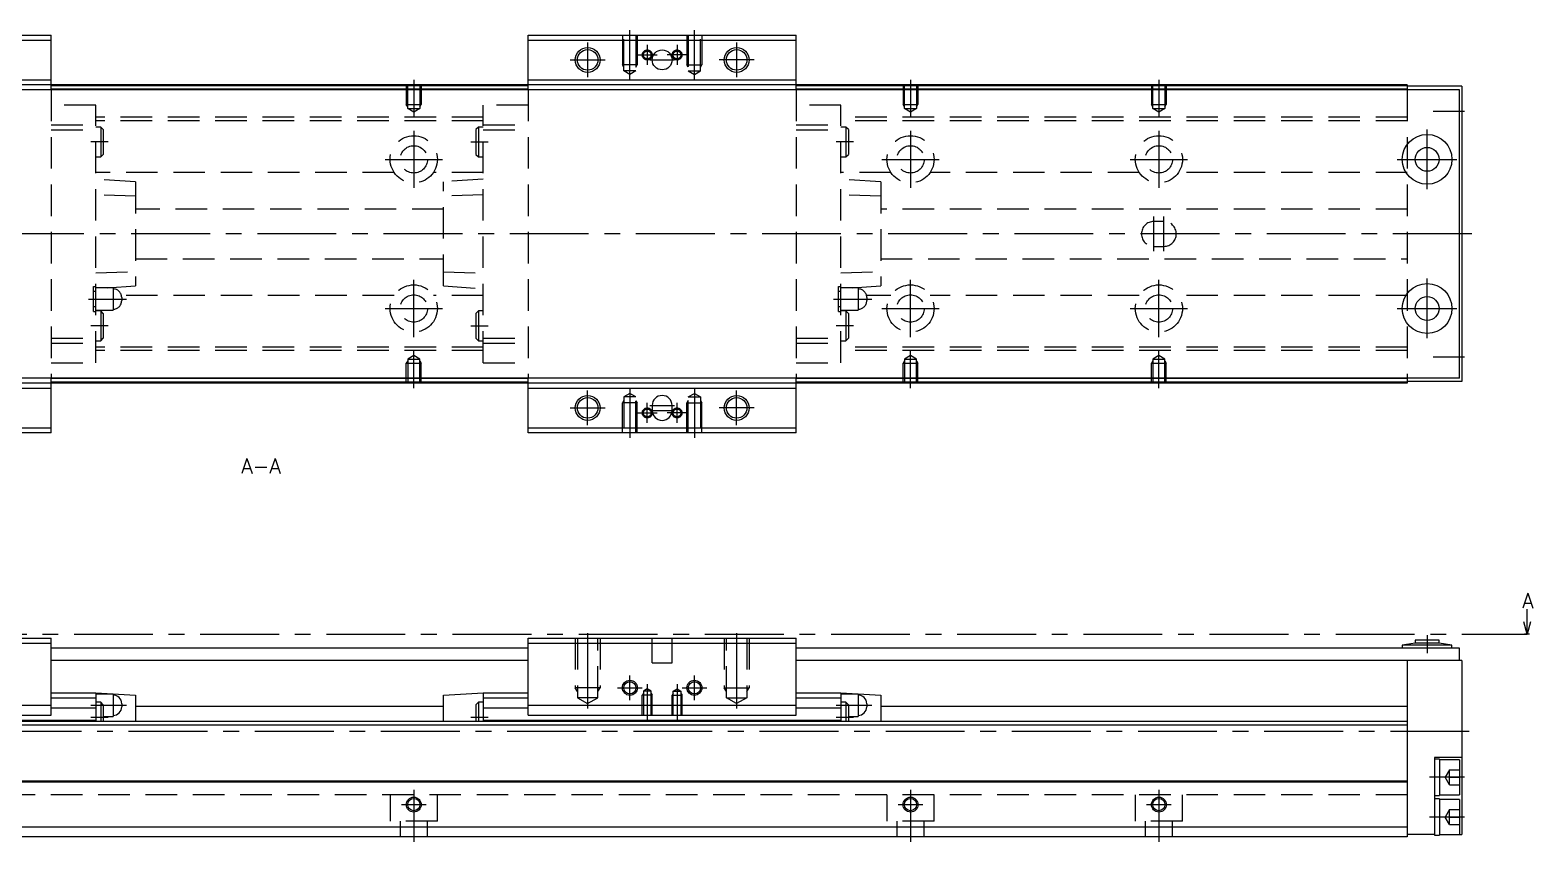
# Model space of a CAD drawing. Extents: x -2 to 770, y -8 to 279.
# Drawn here: x 467.5 to 770.1, y 9 to 172.3 of the extents above; entities that cross this region are included whole.
import ezdxf

# ---------------------------------------------------------------- set-up
doc = ezdxf.new("R2010")
doc.units = 0
doc.header["$LTSCALE"] = 0.5
doc.linetypes.add('CENTER', pattern=[50.8, 31.75, -6.35, 6.35, -6.35])
doc.linetypes.add('DASHED', pattern=[19.05, 12.7, -6.35])
for name, color, linetype in [('MSM_CENTER', 1, 'CENTER'), ('MSM_CONTINUOUS', 7, 'CONTINUOUS'), ('MSM_DASHED', 4, 'DASHED'), ('MSM_NARROW', 5, 'CONTINUOUS'), ('MSM_PART_NUMBER', 7, 'CONTINUOUS')]:
    doc.layers.add(name, color=color, linetype=linetype)
doc.styles.get("Standard").update_dxf_attribs({"font": 'txt.shx', "height": 3, "bigfont": 'bigfont.shx'})

msp = doc.modelspace()

# ---------------------------------------------------------------- linework, layer by layer
at = {"layer": 'MSM_CENTER'}
for p, q in [((579.76, 169.8), (579.76, 162.8)), ((588.26, 162.39), (588.26, 172.3)), ((601.26, 162.39), (601.26, 172.3)), ((609.76, 169.8), (609.76, 162.8)), ((589.76, 167.3), (593.76, 167.3)), ((591.76, 169.3), (591.76, 165.3)), ((599.76, 167.3), (595.76, 167.3)), ((597.76, 169.3), (597.76, 165.3)), ((576.26, 166.3), (583.26, 166.3)), ((592.26, 166.3), (597.26, 166.3)), ((613.26, 166.3), (606.26, 166.3)), ((544.76, 162.3), (544.76, 154.79)), ((644.76, 162.3), (644.76, 154.79)), ((694.76, 162.3), (694.76, 154.79)), ((750.01, 156), (756.26, 156)), ((544.76, 152.05), (544.76, 140.55)), ((644.76, 152.05), (644.76, 140.55)), ((694.76, 152.05), (694.76, 140.55)), ((748.76, 140.3), (748.76, 152.3)), ((483.26, 149.8), (479.76, 149.8)), ((556.26, 149.8), (559.76, 149.8)), ((633.26, 149.8), (629.76, 149.8)), ((539.01, 146.3), (550.51, 146.3)), ((639.01, 146.3), (650.51, 146.3)), ((689.01, 146.3), (700.51, 146.3)), ((742.76, 146.3), (754.76, 146.3)), ((693.76, 127.8), (693.76, 134.8)), ((695.76, 127.8), (695.76, 134.8)), ((757.76, 131.3), (256.26, 131.3)), ((544.76, 110.55), (544.76, 122.05)), ((644.76, 110.55), (644.76, 122.05)), ((694.76, 110.55), (694.76, 122.05)), ((748.76, 110.3), (748.76, 122.3)), ((479.26, 118.2), (486.96, 118.2)), ((629.26, 118.2), (636.96, 118.2)), ((539.01, 116.3), (550.51, 116.3)), ((639.01, 116.3), (650.51, 116.3)), ((689.01, 116.3), (700.51, 116.3)), ((742.76, 116.3), (754.76, 116.3)), ((483.26, 112.8), (479.76, 112.8)), ((556.26, 112.8), (559.76, 112.8)), ((633.26, 112.8), (629.76, 112.8)), ((544.76, 100.3), (544.76, 107.81)), ((644.76, 100.3), (644.76, 107.81)), ((694.76, 100.3), (694.76, 107.81)), ((750.01, 106.6), (756.26, 106.6)), ((588.26, 100.21), (588.26, 90.3)), ((601.26, 100.21), (601.26, 90.3)), ((579.76, 92.8), (579.76, 99.8)), ((591.76, 93.3), (591.76, 97.3)), ((597.76, 93.3), (597.76, 97.3)), ((609.76, 92.8), (609.76, 99.8)), ((576.26, 96.3), (583.26, 96.3)), ((589.76, 95.3), (593.76, 95.3)), ((592.26, 96.8), (597.26, 96.8)), ((592.26, 95.8), (597.26, 95.8)), ((599.76, 95.3), (595.76, 95.3)), ((613.26, 96.3), (606.26, 96.3)), ((247.76, 50.8), (768.88, 50.8)), ((579.76, 51), (579.76, 35.81)), ((609.76, 51), (609.76, 35.81)), ((748.76, 50.6), (748.76, 47)), ((588.26, 37.5), (588.26, 42.5)), ((601.26, 37.5), (601.26, 42.5)), ((585.76, 40), (590.76, 40)), ((591.76, 40.76), (591.76, 33.5)), ((597.76, 40.76), (597.76, 33.5)), ((598.76, 40), (603.76, 40)), ((479.76, 36.5), (486.96, 36.5)), ((629.76, 36.5), (636.96, 36.5)), ((479.76, 34.1), (483.26, 34.1)), ((556.26, 34.1), (559.76, 34.1)), ((629.76, 34.1), (633.26, 34.1)), ((258.76, 31.3), (757.76, 31.3)), ((756.26, 22), (749.26, 22)), ((544.76, 19.5), (544.76, 9)), ((644.76, 19.5), (644.76, 9)), ((694.76, 19.5), (694.76, 9)), ((542.26, 16.5), (547.26, 16.5)), ((642.26, 16.5), (647.26, 16.5)), ((692.26, 16.5), (697.26, 16.5)), ((756.26, 14), (749.26, 14))]:
    msp.add_line(p, q, dxfattribs=at)
at = {"layer": 'MSM_CONTINUOUS'}
for p, q in [((417.76, 171.3), (471.76, 171.3)), ((417.76, 170.3), (471.76, 170.3)), ((471.76, 160.3), (471.76, 171.3)), ((567.76, 171.3), (621.76, 171.3)), ((567.76, 160.3), (567.76, 171.3)), ((567.76, 170.3), (621.76, 170.3)), ((621.76, 160.3), (621.76, 171.3)), ((744.76, 161.3), (294.76, 161.3)), ((417.76, 162.3), (471.76, 162.3)), ((567.76, 161.1), (471.76, 161.1)), ((567.76, 160.4), (471.76, 160.4)), ((567.76, 162.3), (621.76, 162.3)), ((744.76, 161.1), (621.76, 161.1)), ((744.76, 160.4), (621.76, 160.4)), ((744.76, 161.3), (744.76, 160.3)), ((755.76, 161), (744.76, 161)), ((755.76, 161), (755.76, 101.6)), ((755.26, 160.3), (283.26, 160.3)), ((755.26, 102.3), (755.26, 160.3)), ((755.26, 102.3), (283.26, 102.3)), ((744.76, 101.3), (294.76, 101.3)), ((417.76, 100.3), (471.76, 100.3)), ((471.76, 91.3), (471.76, 102.3)), ((567.76, 102.2), (471.76, 102.2)), ((567.76, 101.5), (471.76, 101.5)), ((567.76, 91.3), (567.76, 102.3)), ((567.76, 100.3), (621.76, 100.3)), ((621.76, 91.3), (621.76, 102.3)), ((744.76, 102.2), (621.76, 102.2)), ((744.76, 101.5), (621.76, 101.5)), ((744.76, 102.3), (744.76, 101.3)), ((755.76, 101.6), (744.76, 101.6)), ((592.76, 96.8), (592.76, 95.8)), ((596.76, 95.8), (596.76, 96.8)), ((417.76, 92.3), (471.76, 92.3)), ((471.76, 91.3), (417.76, 91.3)), ((567.76, 92.3), (621.76, 92.3)), ((621.76, 91.3), (567.76, 91.3)), ((768.88, 50.8), (768.88, 55.8)), ((768.88, 50.8), (768.21, 53.3)), ((769.55, 53.3), (768.88, 50.8)), ((417.76, 50), (471.76, 50)), ((417.76, 49), (471.76, 49)), ((471.76, 34.5), (471.76, 50)), ((567.76, 34.5), (567.76, 50)), ((567.76, 50), (621.76, 50)), ((567.76, 49), (621.76, 49)), ((621.76, 34.5), (621.76, 50)), ((746.36, 49), (743.76, 48.6)), ((743.76, 48.6), (743.76, 48)), ((753.76, 48.6), (743.76, 48.6)), ((746.36, 49.6), (746.36, 49)), ((751.16, 49.6), (746.36, 49.6)), ((751.16, 49), (746.36, 49)), ((751.16, 49), (751.16, 49.6)), ((753.76, 48.6), (751.16, 49)), ((753.76, 48), (753.76, 48.6)), ((769.38, 50.8), (768.38, 50.8)), ((567.76, 48), (471.76, 48)), ((567.76, 45.5), (471.76, 45.5)), ((755.26, 48), (621.76, 48)), ((755.76, 45.5), (621.76, 45.5)), ((744.76, 45.5), (744.76, 10)), ((755.26, 45.5), (755.26, 48)), ((755.76, 45.5), (755.76, 10.5)), ((417.76, 36.5), (471.76, 36.5)), ((471.76, 39), (480.76, 39)), ((471.76, 38), (480.76, 38)), ((480.76, 39), (488.76, 38.5)), ((480.76, 39), (480.76, 33.2)), ((484.21, 38.75), (480.76, 38.75)), ((481.76, 37.1), (480.76, 37.1)), ((482.26, 36.6), (481.76, 37.1)), ((481.76, 37.1), (481.76, 33.2)), ((482.26, 36.6), (482.26, 33.2)), ((484.21, 38.75), (484.21, 34.25)), ((485.96, 36.8), (485.96, 36.2)), ((488.76, 38.5), (488.76, 33.2)), ((550.76, 38.5), (558.76, 39)), ((550.76, 33.2), (550.76, 38.5)), ((557.76, 37.1), (557.26, 36.6)), ((557.26, 36.6), (557.26, 33.2)), ((558.76, 37.1), (557.76, 37.1)), ((557.76, 37.1), (557.76, 33.2)), ((558.76, 39), (567.76, 39)), ((558.76, 39), (558.76, 33.2)), ((558.76, 38), (567.76, 38)), ((567.76, 36.5), (621.76, 36.5)), ((621.76, 39), (630.76, 39)), ((621.76, 38), (630.76, 38)), ((630.76, 39), (638.76, 38.5)), ((630.76, 39), (630.76, 33.2)), ((634.21, 38.75), (630.76, 38.75)), ((631.76, 37.1), (630.76, 37.1)), ((632.26, 36.6), (631.76, 37.1)), ((631.76, 37.1), (631.76, 33.2)), ((632.26, 36.6), (632.26, 33.2)), ((634.21, 38.75), (634.21, 34.25)), ((635.96, 36.8), (635.96, 36.2)), ((638.76, 38.5), (638.76, 33.2)), ((408.76, 33.5), (480.76, 33.5)), ((417.76, 34.5), (471.76, 34.5)), ((471.76, 36), (480.76, 36)), ((482.26, 34.25), (484.21, 34.25)), ((488.76, 36.3), (550.76, 36.3)), ((558.76, 36), (567.76, 36)), ((558.76, 33.5), (630.76, 33.5)), ((567.76, 34.5), (621.76, 34.5)), ((621.76, 36), (630.76, 36)), ((632.26, 34.25), (634.21, 34.25)), ((638.76, 36.3), (744.76, 36.3)), ((744.76, 33.2), (294.76, 33.2)), ((744.76, 32.5), (294.76, 32.5)), ((755.76, 26), (750.26, 26)), ((750.26, 26), (750.26, 10.35)), ((751.26, 25.65), (750.26, 25.65)), ((751.26, 25.65), (751.26, 18.35)), ((755.26, 25.5), (751.26, 25.5)), ((755.26, 25.5), (755.26, 18.5)), ((744.76, 21.2), (294.76, 21.2)), ((744.76, 21), (294.76, 21)), ((750.26, 18.35), (751.26, 18.35)), ((751.26, 18.5), (755.26, 18.5)), ((751.26, 17.65), (750.26, 17.65)), ((751.26, 17.65), (751.26, 10.35)), ((755.26, 17.5), (751.26, 17.5)), ((755.26, 17.5), (755.26, 10.5)), ((744.76, 12), (285.26, 12)), ((744.76, 10), (294.76, 10)), ((750.26, 10.5), (744.76, 10.5)), ((750.26, 10.35), (751.26, 10.35)), ((751.26, 10.5), (755.76, 10.5))]:
    msp.add_line(p, q, dxfattribs=at)
for centre, radius in [((579.76, 166.3), 2.07), ((594.76, 166.3), 2), ((609.76, 166.3), 2.07), ((748.76, 146.3), 5), ((748.76, 146.3), 2.4), ((748.76, 116.3), 5), ((748.76, 116.3), 2.4), ((579.76, 96.3), 2.07), ((609.76, 96.3), 2.07), ((588.26, 40), 1.23), ((601.26, 40), 1.23), ((544.76, 16.5), 1.23), ((644.76, 16.5), 1.23), ((694.76, 16.5), 1.23)]:
    msp.add_circle(centre, radius, dxfattribs=at)
for centre, radius, start, end in [((594.76, 96.8), 2, 0, 180), ((594.76, 95.8), 2, 180, 0), ((484.21, 36.8), 1.75, 0, 90), ((634.21, 36.8), 1.75, 0, 90), ((484.21, 36.2), 1.75, 270, 0), ((634.21, 36.2), 1.75, 270, 0)]:
    msp.add_arc(centre, radius, start, end, dxfattribs=at)
at = {"layer": 'MSM_DASHED'}
for p, q in [((586.76, 171.3), (586.76, 165.3)), ((587.03, 164.1), (587.03, 171.3)), ((589.49, 171.3), (589.49, 164.1)), ((589.76, 171.3), (589.76, 165.3)), ((599.76, 171.3), (599.76, 165.3)), ((600.03, 171.3), (600.03, 164.1)), ((602.49, 164.1), (602.49, 171.3)), ((602.76, 171.3), (602.76, 165.3)), ((589.76, 165.3), (586.76, 165.3)), ((587.03, 164.83), (586.76, 165.3)), ((589.49, 164.1), (587.03, 164.1)), ((588.26, 163.39), (587.03, 164.1)), ((589.49, 164.1), (588.26, 163.39)), ((589.49, 164.83), (589.76, 165.3)), ((599.76, 165.3), (602.76, 165.3)), ((600.03, 164.83), (599.76, 165.3)), ((600.03, 164.1), (602.49, 164.1)), ((600.03, 164.1), (601.26, 163.39)), ((601.26, 163.39), (602.49, 164.1)), ((602.49, 164.83), (602.76, 165.3)), ((543.26, 161.3), (543.26, 157.3)), ((543.53, 156.5), (543.53, 161.3)), ((545.99, 161.3), (545.99, 156.5)), ((546.26, 161.3), (546.26, 157.3)), ((643.26, 161.3), (643.26, 157.3)), ((643.53, 156.5), (643.53, 161.3)), ((645.99, 161.3), (645.99, 156.5)), ((646.26, 161.3), (646.26, 157.3)), ((693.26, 161.3), (693.26, 157.3)), ((693.53, 156.5), (693.53, 161.3)), ((695.99, 161.3), (695.99, 156.5)), ((696.26, 161.3), (696.26, 157.3)), ((471.76, 160.3), (471.76, 102.3)), ((567.76, 160.3), (567.76, 102.3)), ((621.76, 160.3), (621.76, 102.3)), ((744.76, 160.3), (744.76, 102.3)), ((480.76, 157.2), (471.76, 157.2)), ((480.76, 105.4), (480.76, 157.2)), ((558.76, 154.75), (480.76, 154.75)), ((543.53, 156.83), (543.26, 157.3)), ((543.26, 157.3), (546.26, 157.3)), ((543.53, 156.5), (545.99, 156.5)), ((544.76, 155.79), (543.53, 156.5)), ((545.99, 156.5), (544.76, 155.79)), ((545.99, 156.83), (546.26, 157.3)), ((567.76, 157.2), (558.76, 157.2)), ((558.76, 105.4), (558.76, 157.2)), ((630.76, 157.2), (621.76, 157.2)), ((630.76, 105.4), (630.76, 157.2)), ((744.76, 154.75), (630.76, 154.75)), ((643.53, 156.83), (643.26, 157.3)), ((643.26, 157.3), (646.26, 157.3)), ((643.53, 156.5), (645.99, 156.5)), ((644.76, 155.79), (643.53, 156.5)), ((645.99, 156.5), (644.76, 155.79)), ((645.99, 156.83), (646.26, 157.3)), ((693.53, 156.83), (693.26, 157.3)), ((693.26, 157.3), (696.26, 157.3)), ((693.53, 156.5), (695.99, 156.5)), ((694.76, 155.79), (693.53, 156.5)), ((695.99, 156.5), (694.76, 155.79)), ((695.99, 156.83), (696.26, 157.3)), ((471.76, 153.25), (480.76, 153.25)), ((471.76, 152.25), (480.76, 152.25)), ((558.76, 154.05), (480.76, 154.05)), ((481.76, 152.8), (480.76, 152.8)), ((481.76, 152.8), (481.76, 146.8)), ((482.26, 152.3), (481.76, 152.8)), ((482.26, 152.3), (482.26, 147.3)), ((557.76, 152.8), (557.26, 152.3)), ((557.26, 152.3), (557.26, 147.3)), ((557.76, 152.8), (557.76, 146.8)), ((558.76, 152.8), (557.76, 152.8)), ((558.76, 153.25), (567.76, 153.25)), ((558.76, 152.25), (567.76, 152.25)), ((621.76, 153.25), (630.76, 153.25)), ((621.76, 152.25), (630.76, 152.25)), ((744.76, 154.05), (630.76, 154.05)), ((631.76, 152.8), (630.76, 152.8)), ((631.76, 152.8), (631.76, 146.8)), ((632.26, 152.3), (631.76, 152.8)), ((632.26, 152.3), (632.26, 147.3)), ((480.76, 146.8), (481.76, 146.8)), ((481.76, 146.8), (482.26, 147.3)), ((557.26, 147.3), (557.76, 146.8)), ((557.76, 146.8), (558.76, 146.8)), ((630.76, 146.8), (631.76, 146.8)), ((631.76, 146.8), (632.26, 147.3)), ((540.81, 143.66), (480.76, 143.66)), ((488.76, 141.77), (480.76, 142.3)), ((558.76, 143.66), (548.71, 143.66)), ((558.76, 142.3), (550.76, 141.77)), ((640.81, 143.66), (630.76, 143.66)), ((638.76, 141.77), (630.76, 142.3)), ((690.81, 143.66), (648.71, 143.66)), ((744.76, 143.66), (698.71, 143.66)), ((488.76, 141.77), (488.76, 120.83)), ((550.76, 120.83), (550.76, 141.77)), ((638.76, 141.77), (638.76, 120.83)), ((488.76, 138.9), (480.76, 139.16)), ((550.76, 136.3), (488.76, 136.3)), ((558.76, 139.16), (550.76, 138.9)), ((638.76, 138.9), (630.76, 139.16)), ((744.76, 136.3), (638.76, 136.3)), ((695.76, 133.8), (693.76, 133.8)), ((693.76, 128.8), (695.76, 128.8)), ((488.76, 126.3), (550.76, 126.3)), ((638.76, 126.3), (744.76, 126.3)), ((480.76, 123.44), (488.76, 123.7)), ((550.76, 123.7), (558.76, 123.44)), ((630.76, 123.44), (638.76, 123.7)), ((480.26, 120.7), (480.76, 120.7)), ((480.26, 115.7), (480.26, 120.7)), ((480.76, 119.7), (480.26, 119.7)), ((484.21, 120.45), (480.76, 120.45)), ((483.02, 120.45), (488.76, 120.83)), ((484.21, 120.45), (484.21, 115.95)), ((540.81, 118.94), (485.9, 118.94)), ((485.96, 118.5), (485.96, 117.9)), ((558.76, 118.94), (548.71, 118.94)), ((550.76, 120.83), (558.76, 120.3)), ((630.26, 120.7), (630.76, 120.7)), ((630.26, 115.7), (630.26, 120.7)), ((630.76, 119.7), (630.26, 119.7)), ((634.21, 120.45), (630.76, 120.45)), ((633.02, 120.45), (638.76, 120.83)), ((634.21, 120.45), (634.21, 115.95)), ((640.81, 118.94), (635.9, 118.94)), ((635.96, 118.5), (635.96, 117.9)), ((690.81, 118.94), (648.71, 118.94)), ((744.76, 118.94), (698.71, 118.94)), ((480.26, 116.7), (480.76, 116.7)), ((480.26, 115.7), (480.76, 115.7)), ((480.76, 115.95), (484.21, 115.95)), ((481.76, 115.8), (480.76, 115.8)), ((482.26, 115.3), (481.76, 115.8)), ((481.76, 115.8), (481.76, 109.8)), ((482.26, 115.3), (482.26, 110.3)), ((557.76, 115.8), (557.26, 115.3)), ((557.26, 115.3), (557.26, 110.3)), ((558.76, 115.8), (557.76, 115.8)), ((557.76, 115.8), (557.76, 109.8)), ((630.26, 116.7), (630.76, 116.7)), ((630.26, 115.7), (630.76, 115.7)), ((630.76, 115.95), (634.21, 115.95)), ((631.76, 115.8), (630.76, 115.8)), ((632.26, 115.3), (631.76, 115.8)), ((631.76, 115.8), (631.76, 109.8)), ((632.26, 115.3), (632.26, 110.3)), ((471.76, 110.35), (480.76, 110.35)), ((471.76, 109.35), (480.76, 109.35)), ((480.76, 109.8), (481.76, 109.8)), ((481.76, 109.8), (482.26, 110.3)), ((557.26, 110.3), (557.76, 109.8)), ((557.76, 109.8), (558.76, 109.8)), ((558.76, 110.35), (567.76, 110.35)), ((558.76, 109.35), (567.76, 109.35)), ((621.76, 110.35), (630.76, 110.35)), ((621.76, 109.35), (630.76, 109.35)), ((630.76, 109.8), (631.76, 109.8)), ((631.76, 109.8), (632.26, 110.3)), ((558.76, 108.55), (480.76, 108.55)), ((558.76, 107.85), (480.76, 107.85)), ((544.76, 106.81), (543.53, 106.1)), ((543.53, 106.1), (543.53, 101.3)), ((543.53, 106.1), (545.99, 106.1)), ((545.99, 106.1), (544.76, 106.81)), ((545.99, 101.3), (545.99, 106.1)), ((744.76, 108.55), (630.76, 108.55)), ((744.76, 107.85), (630.76, 107.85)), ((644.76, 106.81), (643.53, 106.1)), ((643.53, 106.1), (643.53, 101.3)), ((643.53, 106.1), (645.99, 106.1)), ((645.99, 106.1), (644.76, 106.81)), ((645.99, 101.3), (645.99, 106.1)), ((694.76, 106.81), (693.53, 106.1)), ((693.53, 106.1), (693.53, 101.3)), ((693.53, 106.1), (695.99, 106.1)), ((695.99, 106.1), (694.76, 106.81)), ((695.99, 101.3), (695.99, 106.1)), ((471.76, 105.4), (480.76, 105.4)), ((543.53, 105.77), (543.26, 105.3)), ((543.26, 101.3), (543.26, 105.3)), ((543.26, 105.3), (546.26, 105.3)), ((545.99, 105.77), (546.26, 105.3)), ((546.26, 101.3), (546.26, 105.3)), ((558.76, 105.4), (567.76, 105.4)), ((621.76, 105.4), (630.76, 105.4)), ((643.53, 105.77), (643.26, 105.3)), ((643.26, 101.3), (643.26, 105.3)), ((643.26, 105.3), (646.26, 105.3)), ((645.99, 105.77), (646.26, 105.3)), ((646.26, 101.3), (646.26, 105.3)), ((693.53, 105.77), (693.26, 105.3)), ((693.26, 101.3), (693.26, 105.3)), ((693.26, 105.3), (696.26, 105.3)), ((695.99, 105.77), (696.26, 105.3)), ((696.26, 101.3), (696.26, 105.3)), ((587.03, 97.77), (586.76, 97.3)), ((589.76, 97.3), (586.76, 97.3)), ((586.76, 91.3), (586.76, 97.3)), ((588.26, 99.21), (587.03, 98.5)), ((587.03, 98.5), (587.03, 91.3)), ((589.49, 98.5), (587.03, 98.5)), ((589.49, 98.5), (588.26, 99.21)), ((589.49, 91.3), (589.49, 98.5)), ((589.49, 97.77), (589.76, 97.3)), ((589.76, 91.3), (589.76, 97.3)), ((600.03, 97.77), (599.76, 97.3)), ((599.76, 91.3), (599.76, 97.3)), ((599.76, 97.3), (602.76, 97.3)), ((600.03, 98.5), (601.26, 99.21)), ((600.03, 91.3), (600.03, 98.5)), ((600.03, 98.5), (602.49, 98.5)), ((601.26, 99.21), (602.49, 98.5)), ((602.49, 98.5), (602.49, 91.3)), ((602.49, 97.77), (602.76, 97.3)), ((602.76, 91.3), (602.76, 97.3)), ((577.26, 50), (577.26, 40)), ((577.69, 50), (577.69, 38)), ((581.83, 38), (581.83, 50)), ((582.26, 50), (582.26, 40)), ((592.76, 45), (592.76, 50)), ((596.76, 45), (596.76, 50)), ((607.26, 50), (607.26, 40)), ((607.69, 38), (607.69, 50)), ((611.83, 50), (611.83, 38)), ((612.26, 50), (612.26, 40)), ((592.76, 45), (596.76, 45)), ((582.26, 40), (577.26, 40)), ((577.69, 39.25), (577.26, 40)), ((581.83, 39.25), (582.26, 40)), ((591.76, 39.76), (590.98, 39.31)), ((592.54, 39.31), (591.76, 39.76)), ((596.98, 39.31), (597.76, 39.76)), ((597.76, 39.76), (598.54, 39.31)), ((607.26, 40), (612.26, 40)), ((607.69, 39.25), (607.26, 40)), ((611.83, 39.25), (612.26, 40)), ((581.83, 38), (577.69, 38)), ((577.69, 38), (579.76, 36.81)), ((579.76, 36.81), (581.83, 38)), ((590.98, 38.87), (590.76, 38.5)), ((592.76, 38.5), (590.76, 38.5)), ((590.76, 34.5), (590.76, 38.5)), ((592.54, 39.31), (590.98, 39.31)), ((590.98, 39.31), (590.98, 34.5)), ((592.54, 34.5), (592.54, 39.31)), ((592.54, 38.87), (592.76, 38.5)), ((592.76, 34.5), (592.76, 38.5)), ((596.98, 38.87), (596.76, 38.5)), ((596.76, 34.5), (596.76, 38.5)), ((596.76, 38.5), (598.76, 38.5)), ((596.98, 39.31), (598.54, 39.31)), ((596.98, 34.5), (596.98, 39.31)), ((598.54, 39.31), (598.54, 34.5)), ((598.54, 38.87), (598.76, 38.5)), ((598.76, 34.5), (598.76, 38.5)), ((607.69, 38), (611.83, 38)), ((609.76, 36.81), (607.69, 38)), ((611.83, 38), (609.76, 36.81)), ((753.26, 23.5), (752.4, 22)), ((753.26, 20.5), (752.4, 22)), ((753.26, 20.5), (753.26, 23.5)), ((753.26, 23.5), (755.26, 23.5)), ((753.26, 22), (755.26, 22)), ((744.76, 18.5), (294.76, 18.5)), ((540.01, 18.5), (540.01, 13.2)), ((549.51, 13.2), (549.51, 18.5)), ((640.01, 18.5), (640.01, 13.2)), ((649.51, 13.2), (649.51, 18.5)), ((690.01, 18.5), (690.01, 13.2)), ((699.51, 13.2), (699.51, 18.5)), ((753.26, 20.5), (755.26, 20.5)), ((753.26, 15.5), (752.4, 14)), ((753.26, 12.5), (753.26, 15.5)), ((753.26, 15.5), (755.26, 15.5)), ((549.51, 13.2), (540.01, 13.2)), ((542.01, 13.2), (542.01, 10)), ((547.51, 10), (547.51, 13.2)), ((649.51, 13.2), (640.01, 13.2)), ((642.01, 13.2), (642.01, 10)), ((647.51, 10), (647.51, 13.2)), ((699.51, 13.2), (690.01, 13.2)), ((692.01, 13.2), (692.01, 10)), ((697.51, 10), (697.51, 13.2)), ((753.26, 12.5), (752.4, 14)), ((753.26, 14), (755.26, 14)), ((753.26, 12.5), (755.26, 12.5))]:
    msp.add_line(p, q, dxfattribs=at)
for centre, radius in [((591.76, 167.3), 1), ((591.76, 167.3), 0.784), ((597.76, 167.3), 1), ((597.76, 167.3), 0.784), ((544.76, 146.3), 4.75), ((544.76, 146.3), 2.75), ((644.76, 146.3), 4.75), ((644.76, 146.3), 2.75), ((694.76, 146.3), 4.75), ((694.76, 146.3), 2.75), ((544.76, 116.3), 4.75), ((644.76, 116.3), 4.75), ((694.76, 116.3), 4.75), ((544.76, 116.3), 2.75), ((644.76, 116.3), 2.75), ((694.76, 116.3), 2.75), ((591.76, 95.3), 1), ((591.76, 95.3), 0.784), ((597.76, 95.3), 1), ((597.76, 95.3), 0.784)]:
    msp.add_circle(centre, radius, dxfattribs=at)
for centre, radius, start, end in [((693.76, 131.3), 2.5, 90, 270), ((695.76, 131.3), 2.5, 270, 90), ((484.21, 118.5), 1.75, 0, 90), ((634.21, 118.5), 1.75, 0, 90), ((484.21, 117.9), 1.75, 270, 0), ((634.21, 117.9), 1.75, 270, 0)]:
    msp.add_arc(centre, radius, start, end, dxfattribs=at)
at = {"layer": 'MSM_NARROW'}
for centre, radius in [((579.76, 166.3), 2.5), ((609.76, 166.3), 2.5), ((579.76, 96.3), 2.5), ((609.76, 96.3), 2.5), ((588.26, 40), 1.5), ((601.26, 40), 1.5), ((544.76, 16.5), 1.5), ((644.76, 16.5), 1.5), ((694.76, 16.5), 1.5)]:
    msp.add_circle(centre, radius, dxfattribs=at)

# ---------------------------------------------------------------- texts
at = {"layer": 'MSM_PART_NUMBER'}
for s, p in [('A-A', (510.01, 83.1)), ('A', (767.88, 56.05))]:
    msp.add_text(s, height=3, dxfattribs=at).set_placement(p)

doc.saveas('drawing.dxf')
